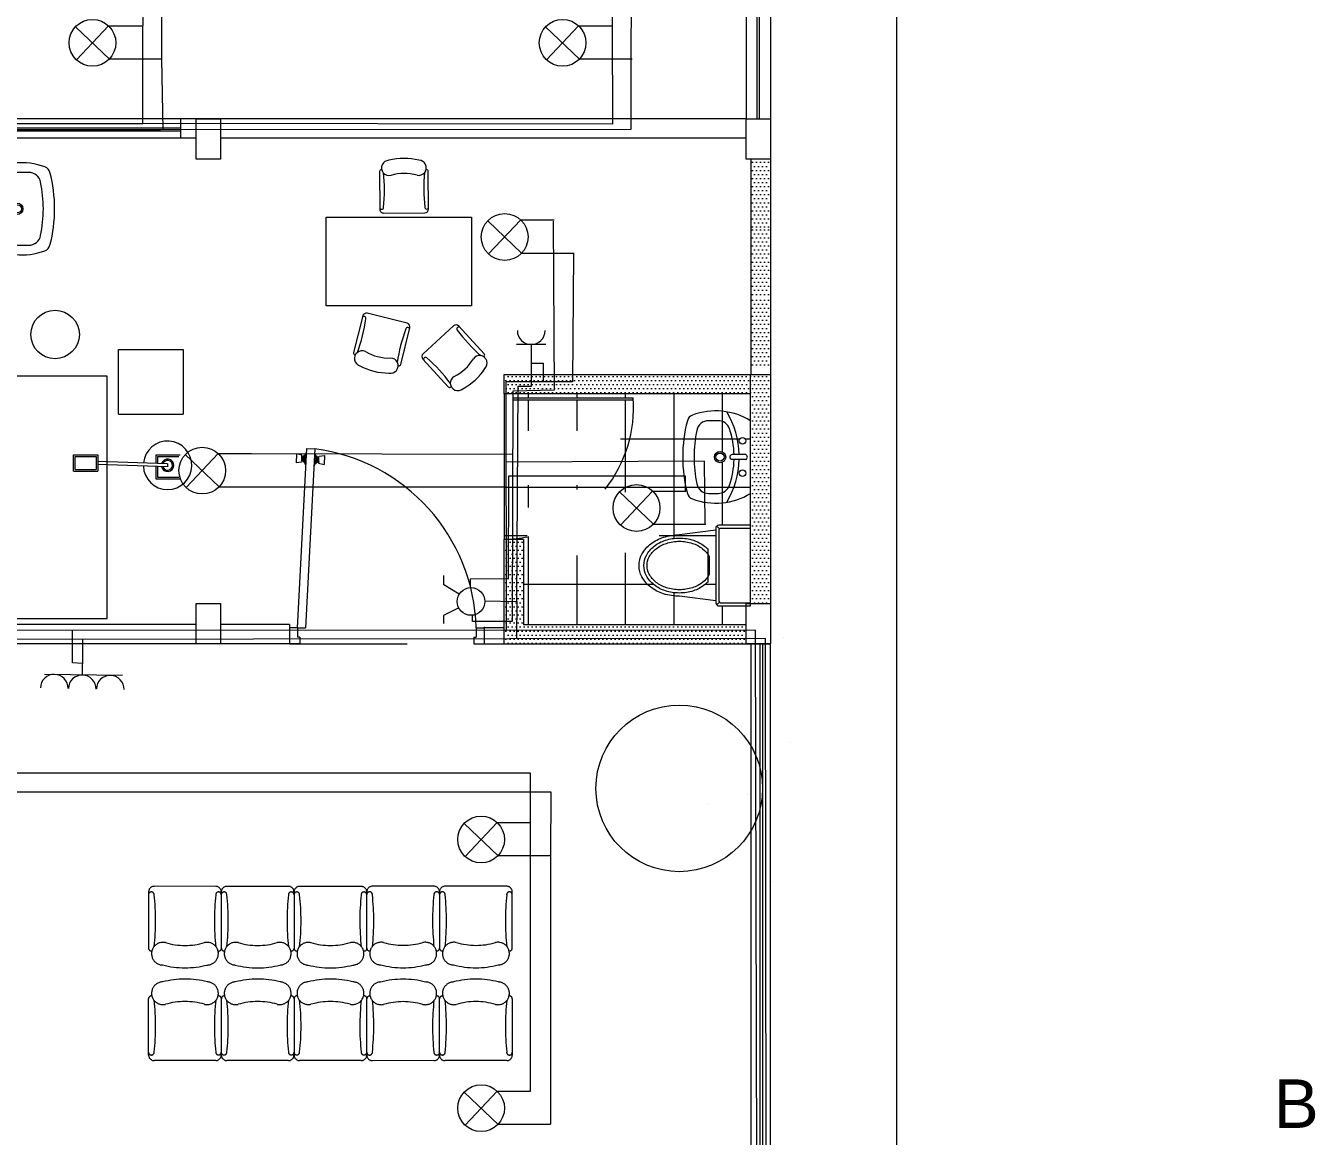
# Model space of a CAD drawing. Header units: millimetres. Extents: x 19.4 to 36.1, y 0 to 11.7.
# Drawn here: x 28.386 to 30.306, y 5.01 to 6.663 of the extents above; entities that cross this region are included whole.
import ezdxf

# ---------------------------------------------------------------- set-up
doc = ezdxf.new("R2010")
doc.units = ezdxf.units.MM
doc.header["$MEASUREMENT"] = 0
for name, pattern in [('ACAD_ISO12W100', [21, 12, -3, 0, -3, 0, -3]), ('CONTINUA', [0]), ('DIS', [3.5, 2.5, -1]), ('HIDDEN2', [0.1875, 0.125, -0.0625]), ('NASCOSTA', [0.375, 0.25, -0.125]), ('STYLE_02', [0.295276, 0.19685, -0.098425]), ('TRAZO_Y_PUNTO', [1, 0.5, -0.25, 0, -0.25])]:
    doc.linetypes.add(name, pattern=pattern)
doc.layers.get('0').update_dxf_attribs({"lineweight": 9})
for name, color, linetype, lineweight, true_color in [('CUT 1 150', 7, 'ACAD_ISO12W100', 5, 0x2e2e2e), ('FURNITURE K 1 150', 7, 'Continuous', 9, 0xa7aeab), ('HATCH K 1 150', 7, 'Continuous', 0, 0xbdbdc2)]:
    doc.layers.add(name, color=color, linetype=linetype, lineweight=lineweight, true_color=true_color)
for name, color, linetype, lineweight in [('Fasa', 1, 'Continuous', 9), ('Fasa MCB to end', 30, 'Continuous', 9), ('Lampu', 7, 'Continuous', 9), ('netral2', 5, 'NASCOSTA', 9), ('Saklar_SK', 7, 'Continuous', 9), ('SEGMENTED 1 150', 253, 'Continuous', 5), ('WALL 1 150', 250, 'Continuous', 13)]:
    doc.layers.add(name, color=color, linetype=linetype, lineweight=lineweight)
doc.styles.add('ROMANS', font='Arial.ttf', dxfattribs={"height": 0.1})
pattern_1 = [(0, (-103.126409, -175.154263), (0.00300714972, 0.00601429945), [0, -0.00601429945])]

# ---------------------------------------------------------------- blocks, each defined once
blk = doc.blocks.new('INODO')
at = {"linetype": 'Continuous'}
for p, q in [((-0.2181, 0.215), (-0.19, 0.44)), ((0.2181, 0.215), (0.19, 0.44)), ((0.0562, 0.255), (-0.0562, 0.255)), ((-0.25, 0.195), (-0.25, 0)), ((-0.2441, 0.2091), (-0.2271, 0.1921)), ((0.23, 0.215), (-0.23, 0.215)), ((-0.23, 0.185), (-0.23, 0)), ((0.22, 0.195), (-0.22, 0.195)), ((0.2441, 0.2091), (0.2271, 0.1921)), ((0.23, 0), (0.23, 0.185)), ((0.25, 0), (0.25, 0.195)), ((-0.25, 0), (0.25, 0))]:
    blk.add_line(p, q, dxfattribs=at)
at = {"ltscale": 0.025}
blk.add_line((0.1028, 0.265), (-0.1028, 0.265), dxfattribs=at)
at = {"linetype": 'Continuous'}
for points in [[(-0.19, 0.44, -0.076393), (-0.1749, 0.5385, -0.086437), (-0.1344, 0.6168, -0.105872), (-0.0699, 0.6722, -0.125404), (0, 0.69, -0.125404), (0.0699, 0.6722, -0.105872), (0.1344, 0.6168, -0.086437), (0.1749, 0.5385, -0.076393), (0.19, 0.44, -0.076393)], [(-0.1028, 0.265, -0.0362), (-0.1202, 0.2844, -0.08725), (-0.1565, 0.3535, -0.077598), (-0.17, 0.44, -0.077598), (-0.1565, 0.5265, -0.08725), (-0.1202, 0.5956, -0.105601), (-0.0627, 0.6443, -0.12364), (0, 0.66, -0.12364), (0.0627, 0.6443, -0.105601), (0.1202, 0.5956, -0.08725), (0.1565, 0.5265, -0.077598), (0.17, 0.44, -0.077598)], [(-0.0562, 0.255, -0.100268), (-0.1044, 0.2967, -0.08725), (-0.1374, 0.3596, -0.077598), (-0.15, 0.44, -0.077598), (-0.1374, 0.5204, -0.08725), (-0.1044, 0.5833, -0.105601), (-0.0532, 0.6266, -0.12364), (0, 0.64, -0.12364), (0.0532, 0.6266, -0.105601), (0.1044, 0.5833, -0.08725), (0.1374, 0.5204, -0.077598), (0.15, 0.44, -0.077598)], [(0.15, 0.44, -0.077598), (0.1374, 0.3596, -0.08725), (0.1044, 0.2967, -0.100268), (0.0562, 0.255, -0.12364)], [(0.17, 0.44, -0.077598), (0.1565, 0.3535, -0.08725), (0.1202, 0.2844, -0.0362), (0.1028, 0.265, -0.12364)]]:
    blk.add_lwpolyline(points, format="xyb", dxfattribs=at)
for centre, radius, start, end in [((-0.23, 0.195), 0.02, 90, 180), ((-0.22, 0.185), 0.01, 90, 180), ((0.22, 0.185), 0.01, 360, 90), ((0.23, 0.195), 0.02, 360, 90)]:
    blk.add_arc(centre, radius, start, end, dxfattribs=at)
blk = doc.blocks.new('lavadero')
for p, q in [((0, 0.225), (0, -0.225)), ((0.2597, 0.225), (0.2011, 0.225)), ((0.03, 0.015), (0.114, 0.015)), ((0.03, -0.015), (0.114, -0.015)), ((0.2011, -0.225), (0.2597, -0.225))]:
    blk.add_line(p, q)
for centre, radius in [((0.05, 0.1), 0.02), ((0.189, 0), 0.035), ((0.189, 0), 0.025), ((0.189, 0), 0.025), ((0.05, -0.1), 0.02)]:
    blk.add_circle(centre, radius)
for centre, radius, start, end in [((0.2152, -0.1285), 0.4139, 69.5025, 121.33086), ((0.6177, 0), 0.5477, 149.29337, 178.4305), ((0.3426, 0.2123), 0.05, 14.69728, 69.5025), ((0.6488, 0), 0.5472, 161.47782, 178.42915), ((0.2011, 0.15), 0.075, 90, 161.47782), ((0.2597, 0.15), 0.075, 11.66582, 90), ((-0.4668, 0), 0.8168, 348.33418, 11.66582), ((-0.4668, 0), 0.8868, 345.30272, 14.69728), ((0.0362, 0), 0.0163, 112.61986, 247.38014), ((0.114, 0), 0.015, 270, 90), ((0.6177, 0), 0.5477, 181.5695, 210.70663), ((0.6488, 0), 0.5472, 181.57085, 198.52218), ((0.2152, 0.1285), 0.4139, 238.66914, 290.4975), ((0.2011, -0.15), 0.075, 198.52218, 270), ((0.2597, -0.15), 0.075, 270, 348.33418), ((0.3426, -0.2123), 0.05, 290.4975, 345.30272)]:
    blk.add_arc(centre, radius, start, end)
blk = doc.blocks.new('PUERTA1')
at = {"lineweight": 15}
for p, q in [((-1.1414, 0), (-1.2, 0)), ((-0.0635, 0), (0, 0)), ((-0.0635, -0.0425), (-0.0635, 0)), ((-1.1556, -0.1), (-1.1556, -0.0425)), ((-1.1414, -0.0425), (-1.1556, -0.0425)), ((-1.1414, -0.0425), (-1.1414, 0)), ((-0.0635, -0.0425), (-0.0494, -0.0425)), ((-0.0494, -0.1), (-0.0494, -0.0425)), ((-1.1556, -0.1), (-1.205, -0.1)), ((-0.1561, -1.2076), (-0.0989, -0.0991)), ((-0.0494, -0.1), (-0.1076, -1.2102)), ((-0.0494, -0.1), (-0.0989, -0.0991)), ((-0.0494, -0.1), (0, -0.1)), ((-0.2166, -1.167), (-0.2137, -1.1109)), ((-0.1804, -1.1194), (-0.2137, -1.1109)), ((-0.1538, -1.105), (-0.1637, -1.1214)), ((-0.1538, -1.105), (-0.1577, -1.1791)), ((-0.1516, -1.1052), (-0.1538, -1.105)), ((-0.1, -1.1079), (-0.1039, -1.1819)), ((-0.1022, -1.1077), (-0.1, -1.1079)), ((-0.1, -1.1079), (-0.0919, -1.1252)), ((-0.1827, -1.162), (-0.2166, -1.167)), ((-0.1822, -1.153), (-0.1827, -1.162)), ((-0.1809, -1.1284), (-0.1822, -1.153)), ((-0.1766, -1.1533), (-0.1822, -1.153)), ((-0.1809, -1.1284), (-0.1804, -1.1194)), ((-0.1753, -1.1287), (-0.1809, -1.1284)), ((-0.1766, -1.1533), (-0.1768, -1.1567)), ((-0.1711, -1.157), (-0.1768, -1.1567)), ((-0.1753, -1.1287), (-0.1766, -1.1533)), ((-0.1753, -1.1287), (-0.1751, -1.1253)), ((-0.1695, -1.1256), (-0.1751, -1.1253)), ((-0.1711, -1.157), (-0.1714, -1.1615)), ((-0.1658, -1.1618), (-0.1714, -1.1615)), ((-0.1695, -1.1256), (-0.1711, -1.157)), ((-0.1695, -1.1256), (-0.1693, -1.1211)), ((-0.1637, -1.1214), (-0.1693, -1.1211)), ((-0.1637, -1.1214), (-0.1658, -1.1618)), ((-0.1577, -1.1791), (-0.1658, -1.1618)), ((-0.1554, -1.1792), (-0.1577, -1.1791)), ((-0.1535, -1.1422), (-0.1535, -1.1422)), ((-0.1535, -1.1422), (-0.1535, -1.1422)), ((-0.1061, -1.1818), (-0.1039, -1.1819)), ((-0.1039, -1.1819), (-0.094, -1.1655)), ((-0.0919, -1.1252), (-0.094, -1.1655)), ((-0.094, -1.1655), (-0.0884, -1.1658)), ((-0.0919, -1.1252), (-0.0863, -1.1254)), ((-0.0882, -1.1613), (-0.0884, -1.1658)), ((-0.0865, -1.1299), (-0.0882, -1.1613)), ((-0.0882, -1.1613), (-0.0826, -1.1616)), ((-0.0865, -1.1299), (-0.0863, -1.1254)), ((-0.0865, -1.1299), (-0.0809, -1.1302)), ((-0.0824, -1.1583), (-0.0826, -1.1616)), ((-0.0811, -1.1336), (-0.0824, -1.1583)), ((-0.0824, -1.1583), (-0.0768, -1.1586)), ((-0.0811, -1.1336), (-0.0809, -1.1302)), ((-0.0811, -1.1336), (-0.0755, -1.1339)), ((-0.0768, -1.1586), (-0.0772, -1.1675)), ((-0.0772, -1.1675), (-0.044, -1.176)), ((-0.0755, -1.1339), (-0.0768, -1.1586)), ((-0.0755, -1.1339), (-0.075, -1.1249)), ((-0.075, -1.1249), (-0.041, -1.1199)), ((-0.044, -1.176), (-0.041, -1.1199)), ((-0.1076, -1.2102), (-0.1561, -1.2076))]:
    blk.add_line(p, q, dxfattribs=at)
at = {"color": 8, "lineweight": 15}
blk.add_arc((-0.0065, -0.0679), 1.1495, 181.60091, 262.52577, dxfattribs=at)
blk = doc.blocks.new('Saklar seri 2')
at = {"color": 30}
for p, q in [((7.3542, 3.8204), (7.3427, 3.8204)), ((7.3659, 3.7976), (7.3542, 3.8204)), ((7.386, 3.7969), (7.4, 3.8198)), ((7.4, 3.8198), (7.4142, 3.8198))]:
    blk.add_line(p, q, dxfattribs=at)
blk.add_circle((7.3753, 3.7794), 0.0206, dxfattribs=at)
blk = doc.blocks.new('saklar')
at = {"color": 64}
for p, q in [((6.8013, 1.4433), (6.8013, 1.4759)), ((6.7795, 1.4433), (6.8231, 1.4433))]:
    blk.add_line(p, q, dxfattribs=at)
blk.add_arc((6.8013, 1.4228), 0.0206, 0, 180, dxfattribs=at)
blk = doc.blocks.new('sk 3')
at = {"color": 64}
for p, q in [((24.4324, 4.4454), (24.4324, 4.478)), ((24.376, 4.4455), (24.492, 4.4464))]:
    blk.add_line(p, q, dxfattribs=at)
for centre in [(24.3908, 4.425), (24.4324, 4.4248), (24.4741, 4.4252)]:
    blk.add_arc(centre, 0.0206, 0, 180, dxfattribs=at)
blk = doc.blocks.new('lampu')
at = {"color": 250}
for p, q in [((7.1357, 3.4391), (7.1861, 3.391)), ((7.1848, 3.4404), (7.137, 3.3898)), ((7.1609, 3.4151), (7.1609, 3.4151))]:
    blk.add_line(p, q, dxfattribs=at)
at = {"color": 230}
blk.add_circle((7.1609, 3.4151), 0.0348, dxfattribs=at)
blk = doc.blocks.new('*U47')
at = {"layer": 'Fasa', "linetype": 'CONTINUA', "ltscale": 100}
blk.add_line((-0.0106, 0.0253), (0.0393, 0.0253), dxfattribs=at)
at = {"layer": 'netral2', "linetype": 'STYLE_02'}
blk.add_line((-0.0092, -0.024), (0.0691, -0.024), dxfattribs=at)
at = {"layer": 'Lampu', "color": 250}
blk.add_blockref('lampu', (-7.1952, -3.4151), dxfattribs=at)
blk = doc.blocks.new('*U48')
at = {"layer": 'netral2', "color": 0, "linetype": 'ByBlock', "lineweight": -2, "transparency": 16777216}
for p in [(0, 0.4), (0.8, 0.4), (1.6, 0.4), (2.4, 0.4), (0, 0), (0.8, 0), (1.6, 0), (2.4, 0)]:
    blk.add_blockref('*U47', p, dxfattribs=at)
blk = doc.blocks.new('*U74')
at = {"layer": 'Fasa', "linetype": 'CONTINUA', "ltscale": 100}
blk.add_line((-0.0106, 0.0253), (0.0393, 0.0253), dxfattribs=at)
at = {"layer": 'netral2', "linetype": 'STYLE_02'}
blk.add_line((-0.0092, -0.024), (0.0691, -0.024), dxfattribs=at)
at = {"layer": 'Lampu', "color": 250}
blk.add_blockref('lampu', (-7.1952, -3.4151), dxfattribs=at)
blk = doc.blocks.new('*U75')
at = {"layer": 'Fasa', "color": 0, "linetype": 'ByBlock', "lineweight": -2, "transparency": 16777216}
for p in [(0, 1), (0.7, 1), (1.4, 1), (2.1, 1), (0, 0), (0.7, 0), (1.4, 0), (2.1, 0)]:
    blk.add_blockref('*U74', p, dxfattribs=at)

msp = doc.modelspace()

# ---------------------------------------------------------------- hatches: boundary and pattern name
at = {"layer": 'HATCH K 1 150', "ltscale": 0.5}
h = msp.add_hatch(dxfattribs=at)
h.set_pattern_fill('DOTS', color=256, scale=0.096229, style=0)
h.set_pattern_definition(pattern_1)
h.paths.add_polyline_path([(29.4947, 6.4643), (29.4658, 6.4643), (29.4658, 6.3585), (29.4947, 6.3585)])
h = msp.add_hatch(dxfattribs=at)
h.set_pattern_fill('DOTS', color=256, scale=0.096229, style=0)
h.set_pattern_definition([(0, (-103.126409, -175.254594), (0.00300714972, 0.00601429945), [0, -0.00601429945])])
h.paths.add_polyline_path([(29.4947, 6.364), (29.4658, 6.364), (29.4658, 6.2582), (29.4947, 6.2582)])
h = msp.add_hatch(dxfattribs=at)
h.set_pattern_fill('DOTS', color=256, scale=0.096229, style=0)
h.set_pattern_definition([(0, (-103.126409, -175.359335), (0.00300714972, 0.00601429945), [0, -0.00601429945])])
h.paths.add_polyline_path([(29.4947, 6.2593), (29.4658, 6.2593), (29.4658, 6.1534), (29.4947, 6.1534)])
h = msp.add_hatch(dxfattribs=at)
h.set_pattern_fill('DOTS', color=256, scale=0.096229, style=0)
h.set_pattern_definition(pattern_1)
h.paths.add_polyline_path([(29.4947, 6.1437), (29.098, 6.1437), (29.098, 6.1148), (29.4651, 6.1148), (29.4651, 5.8028), (29.4947, 5.8028)])
h = msp.add_hatch(dxfattribs=at)
h.set_pattern_fill('DOTS', color=256, scale=0.096229, style=0)
h.set_pattern_definition(pattern_1)
h.paths.add_polyline_path([(29.4586, 5.7715), (29.1269, 5.7715), (29.1269, 5.8983), (29.098, 5.8983), (29.098, 5.7684), (29.098, 5.7426), (29.4586, 5.7426)])

# ---------------------------------------------------------------- linework, layer by layer
at = {"ltscale": 0.8}
msp.add_circle((29.3589, 5.5276), 0.124, dxfattribs=at)
at = {"ltscale": 0.025}
for start, end in [(321.747, 4.1073), (271.045, 281.5321)]:
    msp.add_arc((29.0944, 6.0947), 0.1965, start, end, dxfattribs=at)
at = {"linetype": 'HIDDEN2'}
for centre, radius, start, end in [((28.5771, 5.3734), 0.00833, 89.9844, 179.9844), ((28.6687, 5.3734), 0.00833, 359.9844, 89.9844), ((28.6854, 5.3734), 0.00833, 89.9844, 179.9844), ((28.777, 5.3734), 0.00833, 359.9844, 89.9844), ((28.7937, 5.3734), 0.00833, 89.9844, 179.9844), ((28.8854, 5.3733), 0.00833, 359.9844, 89.9844), ((28.902, 5.3736), 0.00833, 89.9844, 179.9844), ((28.9937, 5.3735), 0.00833, 359.9844, 89.9844), ((29.0103, 5.3735), 0.00833, 89.9844, 179.9844), ((29.102, 5.3735), 0.00833, 359.9844, 89.9844), ((28.5729, 5.3693), 0.00417, 359.9844, 179.9844), ((28.2204, 5.3302), 0.3588, 353.8435, 6.2474), ((29.0255, 5.3307), 0.3588, 173.8435, 186.2474), ((28.6729, 5.3692), 0.00417, 359.9844, 179.9844), ((28.6812, 5.3692), 0.00417, 359.9844, 179.9844), ((28.3287, 5.3302), 0.3588, 353.8435, 6.2474), ((29.1338, 5.3307), 0.3588, 173.8435, 186.2474), ((28.7812, 5.3692), 0.00417, 359.9844, 179.9844), ((28.7895, 5.3692), 0.00417, 359.9844, 179.9844), ((28.437, 5.3301), 0.3588, 353.8435, 6.2474), ((29.2421, 5.3307), 0.3588, 173.8435, 186.2474), ((28.8895, 5.3692), 0.00417, 359.9844, 179.9844), ((28.8979, 5.3694), 0.00417, 359.9844, 179.9844), ((28.5453, 5.3303), 0.3588, 353.8435, 6.2474), ((29.3504, 5.3309), 0.3588, 173.8435, 186.2474), ((28.9978, 5.3694), 0.00417, 359.9844, 179.9844), ((29.0062, 5.3694), 0.00417, 359.9844, 179.9844), ((28.6536, 5.3303), 0.3588, 353.8435, 6.2474), ((29.4588, 5.3308), 0.3588, 173.8435, 186.2474), ((29.1061, 5.3693), 0.00417, 359.9844, 179.9844), ((28.573, 5.2896), 0.00417, 179.9844, 269.9844), ((28.5901, 5.2815), 0.0169, 77.3041, 268.4148), ((28.623, 5.3979), 0.1041, 253.7242, 286.2446), ((28.6558, 5.2815), 0.0169, 271.5541, 102.6648), ((28.673, 5.2896), 0.00417, 269.9844, 359.9844), ((28.6813, 5.2896), 0.00417, 179.9844, 269.9844), ((28.6984, 5.2815), 0.0169, 77.3041, 268.4148), ((28.7313, 5.3979), 0.1041, 253.7242, 286.2446), ((28.7641, 5.2815), 0.0169, 271.5541, 102.6648), ((28.7813, 5.2896), 0.00417, 269.9844, 359.9844), ((28.7896, 5.2896), 0.00417, 179.9844, 269.9844), ((28.8067, 5.2814), 0.0169, 77.3041, 268.4148), ((28.8396, 5.3979), 0.1041, 253.7242, 286.2446), ((28.8725, 5.2814), 0.0169, 271.5541, 102.6648), ((28.8896, 5.2896), 0.00417, 269.9844, 359.9844), ((28.8979, 5.2898), 0.00417, 179.9844, 269.9844), ((28.915, 5.2816), 0.0169, 77.3041, 268.4148), ((28.9479, 5.3981), 0.1041, 253.7242, 286.2446), ((28.9808, 5.2816), 0.0169, 271.5541, 102.6648), ((28.9979, 5.2897), 0.00417, 269.9844, 359.9844), ((29.0062, 5.2897), 0.00417, 179.9844, 269.9844), ((29.0233, 5.2816), 0.0169, 77.3041, 268.4148), ((29.0562, 5.398), 0.1041, 253.7242, 286.2446), ((29.0891, 5.2816), 0.0169, 271.5541, 102.6648), ((29.1062, 5.2897), 0.00417, 269.9844, 359.9844), ((28.623, 5.3959), 0.1354, 255.7344, 284.2345), ((28.7313, 5.3958), 0.1354, 255.7344, 284.2345), ((28.8396, 5.3958), 0.1354, 255.7344, 284.2345), ((28.9479, 5.396), 0.1354, 255.7344, 284.2345), ((29.0562, 5.396), 0.1354, 255.7344, 284.2345), ((28.623, 5.1083), 0.1354, 75.7655, 104.2656), ((28.7313, 5.1083), 0.1354, 75.7655, 104.2656), ((28.8396, 5.1083), 0.1354, 75.7655, 104.2656), ((28.9479, 5.1081), 0.1354, 75.7655, 104.2656), ((29.0562, 5.1082), 0.1354, 75.7655, 104.2656), ((28.5901, 5.2226), 0.0169, 91.5852, 282.6959), ((28.6558, 5.2226), 0.0169, 257.3352, 88.4459), ((28.6984, 5.2226), 0.0169, 91.5852, 282.6959), ((28.7641, 5.2226), 0.0169, 257.3352, 88.4459), ((28.8067, 5.2227), 0.0169, 91.5852, 282.6959), ((28.8725, 5.2227), 0.0169, 257.3352, 88.4459), ((28.915, 5.2225), 0.0169, 91.5852, 282.6959), ((28.9808, 5.2225), 0.0169, 257.3352, 88.4459), ((29.0233, 5.2225), 0.0169, 91.5852, 282.6959), ((29.0891, 5.2225), 0.0169, 257.3352, 88.4459), ((28.573, 5.2145), 0.00417, 90.0156, 180.0156), ((28.2204, 5.1739), 0.3588, 353.7526, 6.1565), ((28.623, 5.1062), 0.1041, 73.7554, 106.2758), ((29.0255, 5.1734), 0.3588, 173.7526, 186.1565), ((28.673, 5.2145), 0.00417, 0.0156, 90.0156), ((28.6813, 5.2145), 0.00417, 90.0156, 180.0156), ((28.3287, 5.1739), 0.3588, 353.7526, 6.1565), ((28.7313, 5.1062), 0.1041, 73.7554, 106.2758), ((29.1338, 5.1734), 0.3588, 173.7526, 186.1565), ((28.7813, 5.2145), 0.00417, 0.0156, 90.0156), ((28.7896, 5.2145), 0.00417, 90.0156, 180.0156), ((28.437, 5.174), 0.3588, 353.7526, 6.1565), ((28.8396, 5.1062), 0.1041, 73.7554, 106.2758), ((29.2421, 5.1734), 0.3588, 173.7526, 186.1565), ((28.8896, 5.2146), 0.00417, 0.0156, 90.0156), ((28.8979, 5.2143), 0.00417, 90.0156, 180.0156), ((28.5453, 5.1738), 0.3588, 353.7526, 6.1565), ((28.9479, 5.106), 0.1041, 73.7554, 106.2758), ((29.3504, 5.1732), 0.3588, 173.7526, 186.1565), ((28.9979, 5.2144), 0.00417, 0.0156, 90.0156), ((29.0062, 5.2144), 0.00417, 90.0156, 180.0156), ((28.6536, 5.1738), 0.3588, 353.7526, 6.1565), ((29.0562, 5.1061), 0.1041, 73.7554, 106.2758), ((29.4588, 5.1733), 0.3588, 173.7526, 186.1565), ((29.1062, 5.2144), 0.00417, 0.0156, 90.0156), ((28.5729, 5.1348), 0.00417, 180.0156, 0.0156), ((28.5771, 5.1307), 0.00833, 180.0156, 270.0156), ((28.6729, 5.1349), 0.00417, 180.0156, 0.0156), ((28.6687, 5.1307), 0.00833, 270.0156, 0.0156), ((28.6812, 5.1349), 0.00417, 180.0156, 0.0156), ((28.6854, 5.1307), 0.00833, 180.0156, 270.0156), ((28.7812, 5.1349), 0.00417, 180.0156, 0.0156), ((28.777, 5.1307), 0.00833, 270.0156, 0.0156), ((28.7895, 5.1349), 0.00417, 180.0156, 0.0156), ((28.7937, 5.1307), 0.00833, 180.0156, 270.0156), ((28.8895, 5.1349), 0.00417, 180.0156, 0.0156), ((28.8854, 5.1308), 0.00833, 270.0156, 0.0156), ((28.8979, 5.1347), 0.00417, 180.0156, 0.0156), ((28.902, 5.1306), 0.00833, 180.0156, 270.0156), ((28.9978, 5.1348), 0.00417, 180.0156, 0.0156), ((28.9937, 5.1306), 0.00833, 270.0156, 0.0156), ((29.0062, 5.1348), 0.00417, 180.0156, 0.0156), ((29.0103, 5.1306), 0.00833, 180.0156, 270.0156), ((29.1061, 5.1348), 0.00417, 180.0156, 0.0156), ((29.102, 5.1306), 0.00833, 270.0156, 0.0156)]:
    msp.add_arc(centre, radius, start, end, dxfattribs=at)
at = {"layer": 'Fasa', "linetype": 'CONTINUA', "ltscale": 100}
for p, q in [((28.5588, 7.6628), (28.5603, 6.6628)), ((29.2588, 7.6628), (29.259, 6.6628)), ((28.5603, 6.5173), (28.5603, 6.6628)), ((29.2588, 6.6628), (29.2594, 6.5164)), ((27.8588, 6.5169), (28.5603, 6.5173)), ((29.2594, 6.5164), (28.5603, 6.5173)), ((29.1228, 6.3737), (29.1726, 6.3737)), ((29.1714, 6.3717), (29.1725, 6.1202)), ((29.1112, 6.1191), (29.1101, 5.7758)), ((29.1725, 6.1202), (29.1112, 6.1191)), ((28.6724, 6.0259), (28.7222, 6.0259)), ((28.7212, 6.0262), (29.1112, 6.0251)), ((29.1046, 5.9923), (29.1041, 5.8393)), ((29.3684, 5.9923), (29.1046, 5.9923)), ((29.3684, 5.9706), (29.3684, 5.9923)), ((29.319, 5.9702), (29.3688, 5.9702)), ((29.1041, 5.8393), (29.0477, 5.8388)), ((29.0477, 5.8388), (29.0477, 5.8264)), ((29.0509, 5.7758), (29.0509, 5.7842)), ((29.1101, 5.7758), (29.0509, 5.7758)), ((29.1374, 5.5501), (28.3348, 5.5501)), ((29.1374, 5.4768), (29.1374, 5.5501)), ((29.1374, 5.0768), (29.1374, 5.4768))]:
    msp.add_line(p, q, dxfattribs=at)
at = {"layer": 'Fasa MCB to end', "linetype": 'CONTINUA', "ltscale": 100}
for p, q in [((29.1384, 6.1565), (29.1384, 6.1258)), ((29.1184, 6.1258), (29.1166, 5.8057)), ((29.1384, 6.1258), (29.1184, 6.1258)), ((29.0689, 5.8069), (29.1169, 5.8058)), ((29.1169, 5.8058), (29.1168, 5.75)), ((29.4872, 5.7506), (26.4395, 5.7466)), ((28.471, 5.7287), (28.471, 5.7492)), ((29.4887, 4.7525), (29.4872, 5.7506))]:
    msp.add_line(p, q, dxfattribs=at)
at = {"layer": 'FURNITURE K 1 150', "ltscale": 0.016}
for p, q in [((28.9128, 6.4457), (28.9131, 6.3896)), ((28.9156, 6.4485), (28.9156, 6.4485)), ((28.9825, 6.4488), (28.9825, 6.4488)), ((28.9857, 6.3899), (28.9853, 6.446)), ((28.8333, 6.2457), (28.8333, 6.378)), ((28.8333, 6.378), (29.0498, 6.378)), ((28.9187, 6.384), (28.9801, 6.3843)), ((29.0498, 6.378), (29.0498, 6.2457)), ((29.0498, 6.2457), (28.8333, 6.2457)), ((28.8876, 6.2308), (28.874, 6.1764)), ((28.9539, 6.2199), (28.8944, 6.2349)), ((28.9443, 6.1587), (28.9579, 6.2131)), ((29.0228, 6.216), (28.9775, 6.1746)), ((29.0686, 6.1743), (29.0307, 6.2156)), ((28.5239, 6.0846), (28.5239, 6.1808)), ((28.6201, 6.1808), (28.6201, 6.0846)), ((28.876, 6.173), (28.876, 6.173)), ((28.9772, 6.1667), (29.0151, 6.1253)), ((29.0684, 6.1703), (29.0684, 6.1703)), ((28.9409, 6.1567), (28.9409, 6.1567)), ((29.019, 6.1252), (29.019, 6.1252)), ((28.5239, 6.0846), (28.6201, 6.0846)), ((28.4569, 6.024), (28.493, 6.024)), ((28.4569, 6), (28.4569, 6.024)), ((28.4593, 6.0216), (28.4906, 6.0216)), ((28.4593, 6.0024), (28.4593, 6.0216)), ((28.4906, 6.0216), (28.4906, 6.0024)), ((28.597, 6.0061), (28.4929, 6.0096)), ((28.493, 6.024), (28.493, 6)), ((28.5972, 6.0109), (28.4931, 6.0144)), ((28.58, 6.024), (28.616, 6.024)), ((28.58, 6.0115), (28.58, 6.024)), ((28.5824, 6.0216), (28.6136, 6.0216)), ((28.5824, 6.0114), (28.5824, 6.0216)), ((28.5972, 6.0109), (28.597, 6.0061)), ((28.4569, 6), (28.493, 6)), ((28.4593, 6.0024), (28.4906, 6.0024)), ((28.58, 5.988), (28.58, 6.0066)), ((28.5824, 5.9904), (28.5824, 6.0066)), ((28.6136, 5.9904), (28.5824, 5.9904)), ((28.616, 5.988), (28.58, 5.988))]:
    msp.add_line(p, q, dxfattribs=at)
msp.add_lwpolyline([(28.363, 6.1414), (28.363, 5.7806), (28.5073, 5.7806), (28.5073, 6.1414)], close=True, dxfattribs=at)
msp.add_circle((28.4296, 6.2032), 0.0361, dxfattribs=at)
for centre, radius, start, end in [((28.927, 6.4512), 0.0113, 91.8413, 282.9521), ((28.9494, 6.3747), 0.0907, 76.0217, 104.5217), ((28.9711, 6.4514), 0.0113, 257.5913, 88.702), ((28.9156, 6.4457), 0.00279, 90.2717, 180.2717), ((28.6797, 6.417), 0.2403, 354.1308, 6.5346), ((28.9494, 6.3733), 0.0697, 74.0115, 106.5319), ((29.2188, 6.42), 0.2403, 174.1308, 186.5346), ((28.9825, 6.446), 0.00279, 0.2717, 90.2717), ((28.9159, 6.3924), 0.00279, 180.2717, 0.2717), ((28.9187, 6.3896), 0.00558, 180.2717, 270.2717), ((28.9829, 6.3927), 0.00279, 180.2717, 0.2717), ((28.9801, 6.3899), 0.00558, 270.2717, 0.2717), ((28.6543, 6.2597), 0.2403, 339.7224, 352.1263), ((28.8896, 6.2274), 0.00279, 345.8633, 165.8633), ((28.893, 6.2294), 0.00558, 75.8633, 165.8633), ((29.1772, 6.1285), 0.2403, 159.7224, 172.1263), ((28.9546, 6.2111), 0.00279, 345.8633, 165.8633), ((28.9525, 6.2145), 0.00558, 345.8633, 75.8633), ((29.0266, 6.2119), 0.00558, 42.4512, 132.4512), ((29.0305, 6.2117), 0.00279, 42.4512, 222.4512), ((29.2221, 6.3521), 0.2403, 216.3103, 228.7142), ((28.8767, 6.1757), 0.00279, 165.8633, 255.8633), ((28.8865, 6.1676), 0.0113, 63.1829, 254.2937), ((28.9269, 6.2379), 0.0697, 239.6031, 272.1235), ((28.9291, 6.1569), 0.0113, 257.433, 88.5437), ((28.9813, 6.1705), 0.00558, 132.4512, 222.4512), ((28.9811, 6.1665), 0.00279, 42.4512, 222.4512), ((28.8246, 5.9879), 0.2403, 36.3103, 48.7142), ((28.9929, 6.2033), 0.0697, 296.191, 328.7114), ((29.0617, 6.1606), 0.0113, 314.0209, 145.1316), ((29.0665, 6.1724), 0.00279, 312.4512, 42.4512), ((28.9265, 6.2365), 0.0907, 241.6133, 270.1134), ((28.9416, 6.1594), 0.00279, 255.8633, 345.8633), ((28.9938, 6.2023), 0.0907, 298.2012, 326.7013), ((29.0171, 6.1272), 0.00279, 222.4512, 312.4512), ((29.0293, 6.1309), 0.0113, 119.7709, 310.8816), ((28.5971, 6.0085), 0.0361, 181.8661, 174.221), ((28.5971, 6.0085), 0.00924, 193.1368, 162.9504), ((28.5971, 6.0085), 0.00722, 197.5148, 158.5723)]:
    msp.add_arc(centre, radius, start, end, dxfattribs=at)
at = {"layer": 'netral2', "linetype": 'CONTINUA', "ltscale": 100}
for p, q in [((28.5886, 6.6135), (28.5886, 7.6135)), ((29.2875, 6.6135), (29.2886, 7.6135)), ((28.5903, 6.5085), (28.5886, 6.6135)), ((29.2875, 6.5091), (29.2875, 6.6135)), ((27.888, 6.5084), (28.5864, 6.5085)), ((28.5864, 6.5085), (29.2875, 6.5091)), ((29.2014, 6.3239), (29.2001, 6.133)), ((29.1377, 6.1604), (29.1562, 6.1604)), ((29.1562, 6.1604), (29.1563, 6.133)), ((29.2001, 6.133), (29.1007, 6.133)), ((29.1007, 6.133), (29.1014, 5.7634)), ((29.3964, 6.0145), (29.1009, 6.0132)), ((29.3975, 5.9215), (29.3964, 6.0145)), ((28.7518, 5.9764), (29.1011, 5.9763)), ((29.4726, 5.7629), (26.4497, 5.7622)), ((28.4554, 5.7145), (28.4554, 5.7635)), ((29.4748, 4.7443), (29.4726, 5.7629)), ((28.4697, 5.7135), (28.4554, 5.7145)), ((28.3649, 5.5225), (29.1675, 5.5225)), ((29.1675, 5.5225), (29.1673, 5.4275)), ((29.1673, 5.4275), (29.1673, 5.0275))]:
    msp.add_line(p, q, dxfattribs=at)
at = {"layer": 'netral2', "linetype": 'STYLE_02'}
for p, q in [((29.1241, 6.3244), (29.2025, 6.3244)), ((28.6738, 5.9767), (28.7521, 5.9767)), ((29.3204, 5.921), (29.3987, 5.921))]:
    msp.add_line(p, q, dxfattribs=at)
at = {"layer": 'SEGMENTED 1 150', "ltscale": 0.8}
for p, q in [((29.1347, 6.1088), (29.1347, 6.1148)), ((29.1347, 6.0596), (29.1347, 6.1058)), ((29.2069, 6.1088), (29.2069, 6.1148)), ((29.2069, 6.0596), (29.2069, 6.1058)), ((29.279, 6.1088), (29.279, 6.1148)), ((29.279, 5.9683), (29.279, 6.1058)), ((29.3512, 5.8997), (29.3512, 6.1148)), ((29.4234, 6.0284), (29.4234, 6.1148)), ((29.2715, 6.0481), (29.4495, 6.0481)), ((29.4567, 6.0481), (29.4651, 6.0481)), ((29.4234, 5.9194), (29.4234, 6.0133)), ((29.098, 5.9759), (29.4651, 5.9759)), ((29.1347, 5.9455), (29.1347, 5.9788)), ((29.2069, 5.9726), (29.2069, 5.9788)), ((29.098, 5.9038), (29.1323, 5.9038)), ((29.1347, 5.7715), (29.1347, 5.9024)), ((29.3289, 5.9038), (29.4133, 5.9038)), ((29.279, 5.7715), (29.279, 5.8784)), ((29.2069, 5.7715), (29.2069, 5.8742)), ((29.1269, 5.8316), (29.3201, 5.8316)), ((29.3512, 5.7715), (29.3512, 5.8188)), ((29.3981, 5.8316), (29.4133, 5.8316)), ((29.4234, 5.7715), (29.4234, 5.7991))]:
    msp.add_line(p, q, dxfattribs=at)
at = {"layer": 'SEGMENTED 1 150', "linetype": 'DIS', "ltscale": 0.07}
msp.add_line((28.7786, 5.7426), (29.0685, 5.7426), dxfattribs=at)
at = {"layer": 'WALL 1 150', "lineweight": 15, "ltscale": 0.5}
for p, q in [((29.4586, 8.3168), (29.4586, 6.5245)), ((29.4947, 8.3168), (29.4947, 6.5245)), ((29.4586, 6.5245), (27.8588, 6.5245)), ((28.6166, 6.4956), (28.6166, 6.5245)), ((28.6398, 6.4956), (28.3279, 6.4956)), ((29.4586, 6.4956), (28.6759, 6.4956)), ((29.098, 6.1148), (29.098, 5.8983)), ((28.6398, 5.7715), (28.3279, 5.7715)), ((28.7786, 5.7715), (28.6759, 5.7715)), ((28.7786, 5.7715), (28.7786, 5.7426)), ((29.0685, 5.7681), (29.0685, 5.7426)), ((29.098, 5.7667), (29.0685, 5.7667)), ((28.6398, 5.7426), (27.8588, 5.7426)), ((28.7786, 5.7426), (28.6759, 5.7426)), ((29.0685, 5.7426), (29.098, 5.7426)), ((29.4586, 5.7426), (29.4947, 5.7426)), ((29.4658, 4.7616), (29.4658, 5.7426)), ((29.4947, 4.7616), (29.4947, 5.7426))]:
    msp.add_line(p, q, dxfattribs=at)
at = {"layer": 'WALL 1 150', "ltscale": 0.8}
for p, q in [((29.6823, 8.0964), (29.6823, 1.5565)), ((29.4651, 6.1148), (29.4651, 6.1437)), ((29.5145, 5.7529), (29.5145, 5.7529)), ((29.5245, 5.5955), (29.5245, 5.5955)), ((29.46, 5.518), (29.46, 5.518)), ((29.4004, 5.5047), (29.4004, 5.5047)), ((29.4974, 5.3895), (29.4974, 5.3895))]:
    msp.add_line(p, q, dxfattribs=at)
at = {"layer": 'WALL 1 150', "ltscale": 0.5}
for p, q in [((29.4748, 6.5245), (29.4748, 7.4026)), ((29.4785, 6.5245), (29.4785, 7.4026))]:
    msp.add_line(p, q, dxfattribs=at)
at = {"layer": 'WALL 1 150', "ltscale": 0.025}
for p, q in [((28.3279, 6.5107), (28.6166, 6.5107)), ((28.3279, 6.5064), (28.6166, 6.5064)), ((29.4658, 6.1437), (29.4658, 6.4643)), ((29.4947, 6.4643), (29.4947, 5.8028)), ((28.5239, 6.1808), (28.6201, 6.1808)), ((29.098, 6.1148), (29.098, 6.1437)), ((29.098, 6.1437), (29.4947, 6.1437)), ((29.4651, 6.1148), (29.098, 6.1148)), ((29.1116, 6.1058), (29.1116, 6.1148)), ((29.1116, 6.1088), (29.2904, 6.1088)), ((29.1116, 6.1058), (29.2903, 6.1058)), ((29.4651, 5.8028), (29.4651, 6.1148)), ((29.098, 5.7426), (29.098, 5.8983)), ((29.1269, 5.8983), (29.098, 5.8983)), ((29.1269, 5.8983), (29.1269, 5.7715)), ((29.1269, 5.7715), (29.4586, 5.7715)), ((29.098, 5.7426), (29.4586, 5.7426)), ((29.4787, 5.7426), (29.4787, 4.7616)), ((29.4829, 5.7426), (29.4829, 4.7616))]:
    msp.add_line(p, q, dxfattribs=at)
at = {"layer": 'WALL 1 150', "linetype": 'CONTINUA', "lineweight": 15}
for p, q in [((28.6398, 6.4643), (28.6398, 6.5245)), ((28.6398, 6.5245), (28.6759, 6.5245)), ((28.6759, 6.5245), (28.6759, 6.4643)), ((29.4586, 6.4643), (29.4586, 6.5245)), ((29.4586, 6.5245), (29.4947, 6.5245)), ((29.4947, 6.5245), (29.4947, 6.4643)), ((28.6759, 6.4643), (28.6398, 6.4643)), ((29.4947, 6.4643), (29.4586, 6.4643)), ((28.6398, 5.7426), (28.6398, 5.8028)), ((28.6398, 5.8028), (28.6759, 5.8028)), ((28.6759, 5.8028), (28.6759, 5.7426)), ((29.4586, 5.7426), (29.4586, 5.8028)), ((29.4586, 5.8028), (29.4947, 5.8028)), ((29.4947, 5.8028), (29.4947, 5.7426)), ((28.6759, 5.7426), (28.6398, 5.7426)), ((29.4947, 5.7426), (29.4586, 5.7426))]:
    msp.add_line(p, q, dxfattribs=at)
at = {"layer": 'WALL 1 150', "linetype": 'CONTINUA', "lineweight": 15, "ltscale": 0.5}
msp.add_line((29.4586, 5.7426), (29.4947, 5.7426), dxfattribs=at)
at = {"layer": 'WALL 1 150', "linetype": 'HIDDEN2'}
for p, q in [((28.6687, 5.3817), (28.5771, 5.3818)), ((28.777, 5.3817), (28.6854, 5.3817)), ((28.8854, 5.3817), (28.7937, 5.3817)), ((28.9937, 5.3819), (28.902, 5.3819)), ((29.102, 5.3818), (29.0103, 5.3819)), ((28.5688, 5.3734), (28.5688, 5.2896)), ((28.6771, 5.3734), (28.6771, 5.2896)), ((28.7854, 5.3734), (28.7854, 5.2896)), ((28.8937, 5.2896), (28.8937, 5.3736)), ((29.002, 5.3735), (29.0021, 5.2897)), ((29.1104, 5.2897), (29.1103, 5.3735)), ((28.573, 5.2855), (28.573, 5.2855)), ((28.673, 5.2854), (28.673, 5.2854)), ((28.6813, 5.2854), (28.6813, 5.2854)), ((28.7813, 5.2854), (28.7813, 5.2854)), ((28.7896, 5.2854), (28.7896, 5.2854)), ((28.8896, 5.2854), (28.8896, 5.2854)), ((28.8979, 5.2856), (28.8979, 5.2856)), ((28.9979, 5.2856), (28.9979, 5.2856)), ((29.0062, 5.2856), (29.0062, 5.2856)), ((29.1062, 5.2855), (29.1062, 5.2855)), ((28.5688, 5.1307), (28.5688, 5.2145)), ((28.573, 5.2186), (28.573, 5.2186)), ((28.673, 5.2187), (28.673, 5.2187)), ((28.6771, 5.2145), (28.6771, 5.1307)), ((28.6813, 5.2187), (28.6813, 5.2187)), ((28.7813, 5.2187), (28.7813, 5.2187)), ((28.7854, 5.2145), (28.7854, 5.1307)), ((28.7896, 5.2187), (28.7896, 5.2187)), ((28.8896, 5.2187), (28.8896, 5.2187)), ((28.8937, 5.1306), (28.8937, 5.2146)), ((28.8979, 5.2185), (28.8979, 5.2185)), ((28.9979, 5.2185), (28.9979, 5.2185)), ((29.002, 5.1306), (29.0021, 5.2144)), ((29.0062, 5.2185), (29.0062, 5.2185)), ((29.1062, 5.2186), (29.1062, 5.2186)), ((29.1104, 5.2144), (29.1103, 5.1306)), ((28.6687, 5.1224), (28.5771, 5.1224)), ((28.777, 5.1224), (28.6854, 5.1224)), ((28.8854, 5.1224), (28.7937, 5.1224)), ((28.9937, 5.1223), (28.902, 5.1222)), ((29.102, 5.1223), (29.0103, 5.1223))]:
    msp.add_line(p, q, dxfattribs=at)

# ---------------------------------------------------------------- block references
at = {"xscale": 0.240571977810322, "yscale": 0.240571977810322, "zscale": 0.240571977810322}
msp.add_blockref('lavadero', (28.3279, 6.3903), dxfattribs=at)
for name, p, rotation in [('lavadero', (29.4651, 6.0208), 180), ('INODO', (29.465, 5.8593), 90)]:
    msp.add_blockref(name, p, dxfattribs=dict(at, rotation=rotation))
at = {"lineweight": 15, "xscale": 0.240571977810322, "yscale": 0.240571977810322, "zscale": 0.240571977810322, "rotation": 180}
msp.add_blockref('PUERTA1', (28.7786, 5.7426), dxfattribs=at)
at = {"layer": 'Fasa', "linetype": 'CONTINUA'}
msp.add_blockref('*U75', (27.1195, 6.6374), dxfattribs=at)
at = {"layer": 'Lampu', "color": 250}
for p in [(21.9381, 2.9333), (21.4878, 2.5855), (22.1344, 2.5298)]:
    msp.add_blockref('lampu', p, dxfattribs=at)
at = {"layer": 'netral2', "linetype": 'CONTINUA'}
msp.add_blockref('*U48', (26.6982, 5.0515), dxfattribs=at)
at = {"layer": 'Saklar_SK', "color": 250}
for name, p, rotation in [('saklar', (35.9398, 7.6318), 180), ('Saklar seri 2', (32.8282, -1.5695), 89.99999999999999)]:
    msp.add_blockref(name, p, dxfattribs=dict(at, rotation=rotation))
at = {"layer": 'Saklar_SK', "linetype": 'CONTINUA', "rotation": 358.7424663750127}
msp.add_blockref('sk 3', (3.9463, 1.7881), dxfattribs=at)

# ---------------------------------------------------------------- texts
at = {"layer": 'CUT 1 150', "color": 18, "linetype": 'TRAZO_Y_PUNTO', "lineweight": 0, "ltscale": 3, "true_color": 0x000000, "style": 'ROMANS'}
msp.add_text('B', height=0.0722, dxfattribs=at).set_placement((30.2439, 5.0222))

doc.saveas('drawing.dxf')
